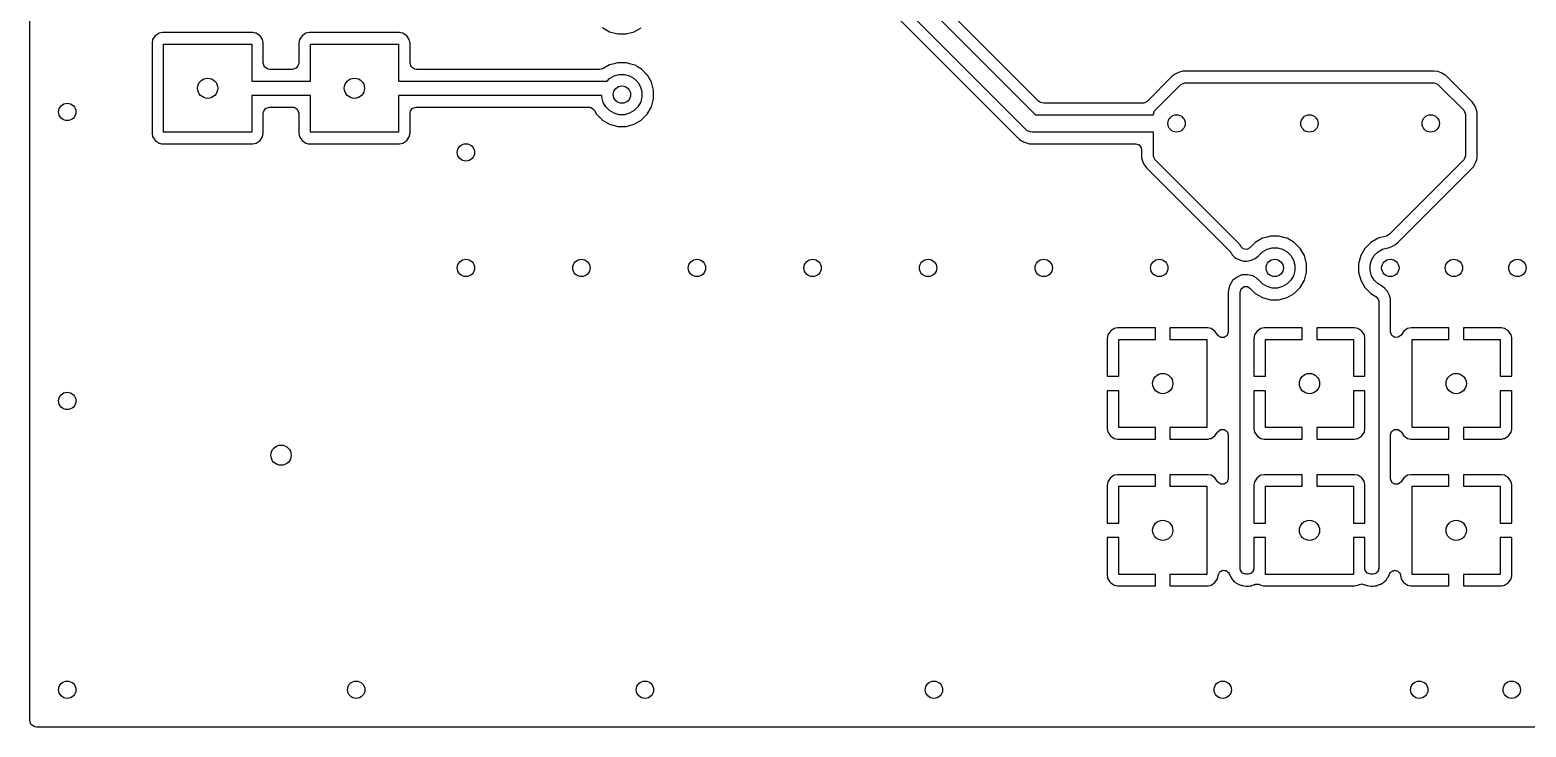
# Model space of a CAD drawing. Header units: inches. Extents: x 4.87 to 6.82, y -5.11 to -3.16.
# Drawn here: x 4.868 to 5.888, y -5.112 to -4.637 of the extents above; entities that cross this region are included whole.
import ezdxf

# ---------------------------------------------------------------- set-up
doc = ezdxf.new("R2010")
doc.units = ezdxf.units.IN
doc.header["$MEASUREMENT"] = 0
doc.layers.add('BLACK', color=250, linetype='CONTINUOUS')

msp = doc.modelspace()

# ---------------------------------------------------------------- linework, layer by layer
at = {"layer": 'BLACK', "linetype": 'CONTINUOUS'}
for p, q in [((4.8683, -4.646), (4.8683, -4.546)), ((5.5555, -4.6855), (5.413, -4.5431)), ((5.4727, -4.6139), (5.5536, -4.6949)), ((5.4575, -4.6266), (5.5427, -4.7118)), ((5.547, -4.705), (5.4643, -4.6223)), ((5.2584, -4.6355), (5.2633, -4.6383)), ((5.2633, -4.6383), (5.2633, -4.6383)), ((5.2633, -4.6383), (5.2633, -4.6383)), ((5.2633, -4.6383), (5.2688, -4.6398)), ((5.2745, -4.6398), (5.28, -4.6383)), ((5.28, -4.6383), (5.2847, -4.6356)), ((5.28, -4.6383), (5.28, -4.6383)), ((5.28, -4.6383), (5.28, -4.6383)), ((5.28, -4.6383), (5.28, -4.6383)), ((4.8683, -5.1078), (4.8683, -4.646)), ((4.9519, -4.6437), (4.9515, -4.646)), ((4.9515, -4.646), (4.9515, -4.7075)), ((4.9537, -4.6411), (4.9519, -4.6437)), ((4.9519, -4.6437), (4.9519, -4.6437)), ((4.9563, -4.6393), (4.9537, -4.6411)), ((4.9537, -4.6411), (4.9537, -4.6411)), ((4.9586, -4.6389), (4.9563, -4.6393)), ((4.9563, -4.6393), (4.9563, -4.6393)), ((5.0201, -4.6389), (4.9586, -4.6389)), ((4.9586, -4.6389), (4.9586, -4.6389)), ((4.9586, -4.6389), (4.9586, -4.6389)), ((4.9594, -4.7068), (4.9594, -4.6468)), ((4.9594, -4.6468), (5.0194, -4.6468)), ((5.0194, -4.6468), (5.0194, -4.6719)), ((5.0219, -4.6392), (5.0201, -4.6389)), ((5.0201, -4.6389), (5.0201, -4.6389)), ((5.0201, -4.6389), (5.0201, -4.6389)), ((5.0201, -4.6389), (5.0201, -4.6389)), ((5.0201, -4.6389), (5.0201, -4.6389)), ((5.0224, -4.6393), (5.0219, -4.6392)), ((5.0219, -4.6392), (5.0219, -4.6392)), ((5.0224, -4.6393), (5.0224, -4.6393)), ((5.0224, -4.6393), (5.0224, -4.6393)), ((5.0231, -4.6398), (5.0224, -4.6393)), ((5.0224, -4.6393), (5.0224, -4.6393)), ((5.0233, -4.6399), (5.0231, -4.6398)), ((5.0251, -4.6411), (5.0233, -4.6399)), ((5.0233, -4.6399), (5.0233, -4.6399)), ((5.0268, -4.6437), (5.0251, -4.6411)), ((5.0251, -4.6411), (5.0251, -4.6411)), ((5.027, -4.6444), (5.0268, -4.6437)), ((5.0272, -4.6454), (5.027, -4.6444)), ((5.0273, -4.646), (5.0272, -4.6454)), ((5.0272, -4.6454), (5.0272, -4.6454)), ((5.0273, -4.6597), (5.0273, -4.646)), ((5.0273, -4.646), (5.0273, -4.646)), ((5.0273, -4.646), (5.0273, -4.646)), ((5.0519, -4.6437), (5.0515, -4.646)), ((5.0515, -4.646), (5.0515, -4.6594)), ((5.0537, -4.6411), (5.0519, -4.6437)), ((5.0519, -4.6437), (5.0519, -4.6437)), ((5.0563, -4.6393), (5.0537, -4.6411)), ((5.0537, -4.6411), (5.0537, -4.6411)), ((5.0586, -4.6389), (5.0563, -4.6393)), ((5.0563, -4.6393), (5.0563, -4.6393)), ((5.1201, -4.6389), (5.0586, -4.6389)), ((5.0586, -4.6389), (5.0586, -4.6389)), ((5.0586, -4.6389), (5.0586, -4.6389)), ((5.0594, -4.6719), (5.0594, -4.6468)), ((5.0594, -4.6468), (5.1194, -4.6468)), ((5.1194, -4.6468), (5.1194, -4.6719)), ((5.1219, -4.6392), (5.1201, -4.6389)), ((5.1201, -4.6389), (5.1201, -4.6389)), ((5.1201, -4.6389), (5.1201, -4.6389)), ((5.1201, -4.6389), (5.1201, -4.6389)), ((5.1201, -4.6389), (5.1201, -4.6389)), ((5.1224, -4.6393), (5.1219, -4.6392)), ((5.1219, -4.6392), (5.1219, -4.6392)), ((5.1224, -4.6393), (5.1224, -4.6393)), ((5.1224, -4.6393), (5.1224, -4.6393)), ((5.1231, -4.6398), (5.1224, -4.6393)), ((5.1224, -4.6393), (5.1224, -4.6393)), ((5.1233, -4.6399), (5.1231, -4.6398)), ((5.1251, -4.6411), (5.1233, -4.6399)), ((5.1233, -4.6399), (5.1233, -4.6399)), ((5.1268, -4.6437), (5.1251, -4.6411)), ((5.1251, -4.6411), (5.1251, -4.6411)), ((5.127, -4.6444), (5.1268, -4.6437)), ((5.1272, -4.6454), (5.127, -4.6444)), ((5.1273, -4.646), (5.1272, -4.6454)), ((5.1272, -4.6454), (5.1272, -4.6454)), ((5.1273, -4.6597), (5.1273, -4.646)), ((5.1273, -4.646), (5.1273, -4.646)), ((5.1273, -4.646), (5.1273, -4.646)), ((5.2688, -4.6398), (5.2688, -4.6398)), ((5.2688, -4.6398), (5.2745, -4.6398)), ((5.2745, -4.6398), (5.2745, -4.6398)), ((5.0279, -4.6618), (5.0273, -4.6597)), ((5.028, -4.662), (5.0279, -4.6618)), ((5.0281, -4.6622), (5.028, -4.662)), ((5.029, -4.6628), (5.0281, -4.6622)), ((5.0281, -4.6622), (5.0281, -4.6622)), ((5.0301, -4.6636), (5.029, -4.6628)), ((5.0306, -4.6638), (5.0301, -4.6636)), ((5.0301, -4.6636), (5.0301, -4.6636)), ((5.0301, -4.6636), (5.0301, -4.6636)), ((5.0301, -4.6636), (5.0301, -4.6636)), ((5.0318, -4.664), (5.0306, -4.6638)), ((5.0473, -4.664), (5.0318, -4.664)), ((5.0495, -4.6632), (5.0473, -4.664)), ((5.0497, -4.6631), (5.0495, -4.6632)), ((5.0511, -4.6611), (5.0497, -4.6631)), ((5.0513, -4.6606), (5.0511, -4.6611)), ((5.0515, -4.6594), (5.0513, -4.6606)), ((5.128, -4.662), (5.1273, -4.6597)), ((5.1281, -4.6622), (5.128, -4.662)), ((5.1301, -4.6636), (5.1281, -4.6622)), ((5.1281, -4.6622), (5.1281, -4.6622)), ((5.1306, -4.6638), (5.1301, -4.6636)), ((5.1318, -4.664), (5.1306, -4.6638)), ((5.2564, -4.664), (5.1318, -4.664)), ((5.2575, -4.6638), (5.2564, -4.664)), ((5.2584, -4.6636), (5.2575, -4.6638)), ((5.2594, -4.6632), (5.2584, -4.6636)), ((5.2633, -4.6609), (5.2594, -4.6632)), ((5.2664, -4.6601), (5.2633, -4.6609)), ((5.2633, -4.6702), (5.2664, -4.6684)), ((5.2677, -4.6597), (5.2664, -4.6601)), ((5.2664, -4.6684), (5.2699, -4.6674)), ((5.2688, -4.6594), (5.2677, -4.6597)), ((5.2745, -4.6594), (5.2688, -4.6594)), ((5.2688, -4.6594), (5.2688, -4.6594)), ((5.2699, -4.6674), (5.2735, -4.6674)), ((5.2735, -4.6674), (5.2769, -4.6684)), ((5.2756, -4.6597), (5.2745, -4.6594)), ((5.2745, -4.6594), (5.2745, -4.6594)), ((5.2769, -4.6601), (5.2756, -4.6597)), ((5.2814, -4.6613), (5.2769, -4.6601)), ((5.2769, -4.6684), (5.28, -4.6702)), ((5.2823, -4.6622), (5.2814, -4.6613)), ((5.285, -4.6638), (5.2823, -4.6622)), ((5.289, -4.6678), (5.285, -4.6638)), ((5.285, -4.6638), (5.285, -4.6638)), ((5.285, -4.6638), (5.285, -4.6638)), ((5.285, -4.6638), (5.285, -4.6638)), ((5.2891, -4.6679), (5.289, -4.6678)), ((5.289, -4.6678), (5.289, -4.6678)), ((5.289, -4.6678), (5.289, -4.6678)), ((5.2918, -4.6726), (5.2891, -4.6679)), ((5.2891, -4.6679), (5.2891, -4.6679)), ((5.6467, -4.6686), (5.6295, -4.6858)), ((5.6487, -4.6672), (5.6467, -4.6686)), ((5.6467, -4.6686), (5.6467, -4.6686)), ((5.6467, -4.6686), (5.6467, -4.6686)), ((5.6509, -4.6661), (5.6487, -4.6672)), ((5.6539, -4.6652), (5.6509, -4.6661)), ((5.6509, -4.6661), (5.6509, -4.6661)), ((5.654, -4.6652), (5.6539, -4.6652)), ((5.6539, -4.6652), (5.6539, -4.6652)), ((5.6539, -4.6652), (5.6539, -4.6652)), ((5.6545, -4.6652), (5.654, -4.6652)), ((5.6547, -4.6652), (5.6545, -4.6652)), ((5.6552, -4.6651), (5.6547, -4.6652)), ((5.8252, -4.6651), (5.6552, -4.6651)), ((5.8277, -4.6655), (5.8252, -4.6651)), ((5.8252, -4.6651), (5.8252, -4.6651)), ((5.8299, -4.6663), (5.8277, -4.6655)), ((5.8277, -4.6655), (5.8277, -4.6655)), ((5.8277, -4.6655), (5.8277, -4.6655)), ((5.8327, -4.6678), (5.8299, -4.6663)), ((5.8328, -4.6679), (5.8327, -4.6678)), ((5.8332, -4.6682), (5.8328, -4.6679)), ((5.8336, -4.6686), (5.8332, -4.6682)), ((5.851, -4.6861), (5.8336, -4.6686)), ((5.8336, -4.6686), (5.8336, -4.6686)), ((5.8336, -4.6686), (5.8336, -4.6686)), ((5.0194, -4.6719), (5.0594, -4.6719)), ((5.1194, -4.6719), (5.2616, -4.6719)), ((5.2616, -4.6719), (5.2633, -4.6702)), ((5.28, -4.6702), (5.2826, -4.6727)), ((5.2826, -4.6727), (5.2844, -4.6758)), ((5.2844, -4.6758), (5.2853, -4.6793)), ((5.2853, -4.6793), (5.2853, -4.6829)), ((5.2918, -4.6727), (5.2918, -4.6726)), ((5.2933, -4.6782), (5.2918, -4.6727)), ((5.2918, -4.6727), (5.2918, -4.6727)), ((5.2918, -4.6727), (5.2918, -4.6727)), ((5.2918, -4.6727), (5.2918, -4.6727)), ((5.2918, -4.6727), (5.2918, -4.6727)), ((5.2933, -4.684), (5.2933, -4.6782)), ((5.635, -4.6918), (5.6524, -4.6744)), ((5.6524, -4.6744), (5.6545, -4.6733)), ((5.6545, -4.6733), (5.6552, -4.6732)), ((5.6552, -4.6732), (5.8252, -4.6732)), ((5.8252, -4.6732), (5.8274, -4.674)), ((5.8274, -4.674), (5.8279, -4.6744)), ((5.8279, -4.6744), (5.8453, -4.6918)), ((5.0594, -4.6817), (5.0194, -4.6817)), ((5.0194, -4.6817), (5.0194, -4.7068)), ((5.0292, -4.6903), (5.0315, -4.6896)), ((5.0315, -4.6896), (5.047, -4.6896)), ((5.047, -4.6896), (5.0482, -4.6898)), ((5.0594, -4.7068), (5.0594, -4.6817)), ((5.258, -4.6817), (5.1194, -4.6817)), ((5.1194, -4.6817), (5.1194, -4.7068)), ((5.1292, -4.6903), (5.1315, -4.6896)), ((5.1315, -4.6896), (5.2487, -4.6896)), ((5.2487, -4.6896), (5.2499, -4.6898)), ((5.258, -4.6829), (5.258, -4.6817)), ((5.2589, -4.6864), (5.258, -4.6829)), ((5.2607, -4.6895), (5.2589, -4.6864)), ((5.2633, -4.692), (5.2607, -4.6895)), ((5.2826, -4.6895), (5.28, -4.692)), ((5.2844, -4.6864), (5.2826, -4.6895)), ((5.2853, -4.6829), (5.2844, -4.6864)), ((5.289, -4.6944), (5.2918, -4.6895)), ((5.2918, -4.6895), (5.2933, -4.684)), ((5.2918, -4.6895), (5.2918, -4.6895)), ((5.2918, -4.6895), (5.2918, -4.6895)), ((5.557, -4.6865), (5.5555, -4.6855)), ((5.5579, -4.6868), (5.557, -4.6865)), ((5.5591, -4.687), (5.5579, -4.6868)), ((5.6267, -4.687), (5.5591, -4.687)), ((5.6273, -4.6869), (5.6267, -4.687)), ((5.6295, -4.6858), (5.6273, -4.6869)), ((5.8525, -4.6881), (5.851, -4.6861)), ((5.851, -4.6861), (5.851, -4.6861)), ((5.851, -4.6861), (5.851, -4.6861)), ((5.8536, -4.6902), (5.8525, -4.6881)), ((5.8525, -4.6881), (5.8525, -4.6881)), ((5.0273, -4.6941), (5.0275, -4.6929)), ((5.0273, -4.7075), (5.0273, -4.6941)), ((5.0275, -4.6929), (5.0276, -4.6924)), ((5.0276, -4.6924), (5.029, -4.6904)), ((5.029, -4.6904), (5.0291, -4.6904)), ((5.0291, -4.6904), (5.0292, -4.6903)), ((5.0482, -4.6898), (5.0487, -4.6899)), ((5.0487, -4.6899), (5.0494, -4.6904)), ((5.0494, -4.6904), (5.0503, -4.6911)), ((5.0503, -4.6911), (5.0506, -4.6914)), ((5.0506, -4.6914), (5.0507, -4.6915)), ((5.0507, -4.6915), (5.0515, -4.6938)), ((5.0515, -4.6938), (5.0515, -4.7075)), ((5.1273, -4.6941), (5.1275, -4.6929)), ((5.1273, -4.7075), (5.1273, -4.6941)), ((5.1275, -4.6929), (5.1276, -4.6924)), ((5.1276, -4.6924), (5.129, -4.6904)), ((5.129, -4.6904), (5.1291, -4.6904)), ((5.1291, -4.6904), (5.1292, -4.6903)), ((5.2499, -4.6898), (5.2506, -4.69)), ((5.2506, -4.69), (5.2523, -4.6911)), ((5.2523, -4.6911), (5.2524, -4.6912)), ((5.2524, -4.6912), (5.2529, -4.6919)), ((5.2529, -4.6919), (5.2543, -4.6944)), ((5.2543, -4.6944), (5.2583, -4.6984)), ((5.2583, -4.6984), (5.2583, -4.6984)), ((5.2583, -4.6984), (5.2583, -4.6984)), ((5.2583, -4.6984), (5.2584, -4.6985)), ((5.2584, -4.6985), (5.2584, -4.6985)), ((5.2584, -4.6985), (5.2633, -4.7013)), ((5.2664, -4.6938), (5.2633, -4.692)), ((5.2699, -4.6948), (5.2664, -4.6938)), ((5.2735, -4.6948), (5.2699, -4.6948)), ((5.2769, -4.6938), (5.2735, -4.6948)), ((5.28, -4.692), (5.2769, -4.6938)), ((5.28, -4.7013), (5.2847, -4.6986)), ((5.2847, -4.6986), (5.2848, -4.6985)), ((5.2848, -4.6985), (5.2849, -4.6985)), ((5.2849, -4.6985), (5.2851, -4.6984)), ((5.2851, -4.6984), (5.2853, -4.6981)), ((5.2851, -4.6984), (5.2851, -4.6984)), ((5.2853, -4.6981), (5.289, -4.6944)), ((5.289, -4.6944), (5.289, -4.6944)), ((5.5536, -4.6949), (5.6339, -4.6949)), ((5.6339, -4.6945), (5.6346, -4.6922)), ((5.6339, -4.6949), (5.6339, -4.6945)), ((5.6346, -4.6922), (5.635, -4.6918)), ((5.8453, -4.6918), (5.8464, -4.6939)), ((5.8464, -4.6939), (5.8465, -4.6945)), ((5.8465, -4.6945), (5.8465, -4.7228)), ((5.8545, -4.6933), (5.8536, -4.6902)), ((5.8545, -4.6939), (5.8545, -4.6933)), ((5.8545, -4.6945), (5.8545, -4.6939)), ((5.8545, -4.7228), (5.8545, -4.6945)), ((5.8545, -4.6945), (5.8545, -4.6945)), ((4.9515, -4.7075), (4.9519, -4.7099)), ((4.9519, -4.7099), (4.9519, -4.7099)), ((4.9519, -4.7099), (4.9519, -4.7099)), ((4.9519, -4.7099), (4.9519, -4.7099)), ((4.9519, -4.7099), (4.9533, -4.7118)), ((5.0194, -4.7068), (4.9594, -4.7068)), ((5.0251, -4.7125), (5.0268, -4.7099)), ((5.0268, -4.7099), (5.0273, -4.7075)), ((5.0515, -4.7075), (5.0519, -4.7099)), ((5.0519, -4.7099), (5.0519, -4.7099)), ((5.0519, -4.7099), (5.0519, -4.7099)), ((5.0519, -4.7099), (5.0519, -4.7099)), ((5.0519, -4.7099), (5.0533, -4.7118)), ((5.1194, -4.7068), (5.0594, -4.7068)), ((5.1251, -4.7125), (5.1268, -4.7099)), ((5.1268, -4.7099), (5.1273, -4.7075)), ((5.2633, -4.7013), (5.2633, -4.7013)), ((5.2633, -4.7013), (5.2633, -4.7013)), ((5.2633, -4.7013), (5.2688, -4.7028)), ((5.2688, -4.7028), (5.2688, -4.7028)), ((5.2688, -4.7028), (5.2745, -4.7028)), ((5.2745, -4.7028), (5.28, -4.7013)), ((5.2745, -4.7028), (5.2745, -4.7028)), ((5.28, -4.7013), (5.28, -4.7013)), ((5.28, -4.7013), (5.28, -4.7013)), ((5.28, -4.7013), (5.28, -4.7013)), ((5.5479, -4.7057), (5.547, -4.705)), ((5.5488, -4.7061), (5.5479, -4.7057)), ((5.55, -4.7066), (5.5488, -4.7061)), ((5.5512, -4.7067), (5.55, -4.7066)), ((5.6339, -4.7067), (5.5512, -4.7067)), ((5.6339, -4.7228), (5.6339, -4.7067)), ((4.9533, -4.7118), (4.9537, -4.7125)), ((4.9537, -4.7125), (4.9563, -4.7142)), ((4.9563, -4.7142), (4.9572, -4.7144)), ((4.9572, -4.7144), (4.958, -4.7146)), ((4.958, -4.7146), (4.958, -4.7146)), ((4.958, -4.7146), (4.9584, -4.7146)), ((4.9584, -4.7146), (4.9584, -4.7146)), ((4.9584, -4.7146), (4.9585, -4.7147)), ((4.9585, -4.7147), (4.9586, -4.7147)), ((4.9586, -4.7147), (4.9586, -4.7147)), ((4.9586, -4.7147), (4.9586, -4.7147)), ((4.9586, -4.7147), (5.0201, -4.7147)), ((5.0201, -4.7147), (5.0224, -4.7142)), ((5.0201, -4.7147), (5.0201, -4.7147)), ((5.0224, -4.7142), (5.0251, -4.7125)), ((5.0533, -4.7118), (5.0537, -4.7125)), ((5.0537, -4.7125), (5.0563, -4.7142)), ((5.0563, -4.7142), (5.0572, -4.7144)), ((5.0572, -4.7144), (5.058, -4.7146)), ((5.058, -4.7146), (5.058, -4.7146)), ((5.058, -4.7146), (5.0584, -4.7146)), ((5.0584, -4.7146), (5.0584, -4.7146)), ((5.0584, -4.7146), (5.0585, -4.7147)), ((5.0585, -4.7147), (5.0586, -4.7147)), ((5.0586, -4.7147), (5.0586, -4.7147)), ((5.0586, -4.7147), (5.0586, -4.7147)), ((5.0586, -4.7147), (5.1201, -4.7147)), ((5.1201, -4.7147), (5.1224, -4.7142)), ((5.1201, -4.7147), (5.1201, -4.7147)), ((5.1224, -4.7142), (5.1251, -4.7125)), ((5.5427, -4.7118), (5.5454, -4.7134)), ((5.5454, -4.7134), (5.5459, -4.7136)), ((5.5459, -4.7136), (5.5494, -4.7146)), ((5.5494, -4.7146), (5.6219, -4.7146)), ((5.6219, -4.7146), (5.6242, -4.7153)), ((5.6242, -4.7153), (5.6256, -4.7173)), ((5.6256, -4.7173), (5.6258, -4.7185)), ((5.6258, -4.7185), (5.6258, -4.7228)), ((5.6258, -4.7228), (5.6258, -4.7232)), ((5.6258, -4.7232), (5.6258, -4.7234)), ((5.6258, -4.7234), (5.6258, -4.724)), ((5.6258, -4.724), (5.6258, -4.724)), ((5.6258, -4.724), (5.6267, -4.7271)), ((5.6267, -4.7271), (5.6267, -4.7271)), ((5.6267, -4.7271), (5.6278, -4.7292)), ((5.6278, -4.7292), (5.6293, -4.7313)), ((5.6339, -4.7234), (5.6339, -4.7228)), ((5.635, -4.7256), (5.6339, -4.7234)), ((5.6929, -4.7835), (5.635, -4.7256)), ((5.8453, -4.7256), (5.7944, -4.7765)), ((5.8457, -4.7251), (5.8453, -4.7256)), ((5.8465, -4.7228), (5.8457, -4.7251)), ((5.8515, -4.7308), (5.8519, -4.7303)), ((5.8519, -4.7303), (5.8534, -4.7276)), ((5.8534, -4.7276), (5.8542, -4.7253)), ((5.8542, -4.7253), (5.8544, -4.724)), ((5.8544, -4.724), (5.8545, -4.7228)), ((5.6293, -4.7313), (5.6293, -4.7313)), ((5.6293, -4.7313), (5.6293, -4.7313)), ((5.6293, -4.7313), (5.6802, -4.7822)), ((5.8001, -4.7822), (5.851, -4.7313)), ((5.851, -4.7313), (5.8515, -4.7308)), ((5.7082, -4.779), (5.7032, -4.7819)), ((5.7113, -4.7782), (5.7082, -4.779)), ((5.7137, -4.7775), (5.7113, -4.7782)), ((5.7194, -4.7775), (5.7137, -4.7775)), ((5.7237, -4.7787), (5.7194, -4.7775)), ((5.7249, -4.779), (5.7237, -4.7787)), ((5.7298, -4.7819), (5.7249, -4.779)), ((5.7249, -4.779), (5.7249, -4.779)), ((5.7869, -4.779), (5.782, -4.7819)), ((5.7926, -4.7775), (5.7869, -4.779)), ((5.7869, -4.779), (5.7869, -4.779)), ((5.7944, -4.7765), (5.7926, -4.7775)), ((5.6802, -4.7822), (5.6859, -4.7879)), ((5.6859, -4.7879), (5.6863, -4.7883)), ((5.6863, -4.7883), (5.6864, -4.7885)), ((5.6864, -4.7885), (5.6866, -4.7889)), ((5.6866, -4.7889), (5.6868, -4.789)), ((5.6868, -4.789), (5.687, -4.7894)), ((5.687, -4.7894), (5.6871, -4.7894)), ((5.6871, -4.7894), (5.6872, -4.7896)), ((5.6872, -4.7896), (5.6876, -4.7903)), ((5.6876, -4.7903), (5.6893, -4.792)), ((5.6932, -4.7842), (5.6929, -4.7835)), ((5.6929, -4.7835), (5.6929, -4.7835)), ((5.6933, -4.7845), (5.6932, -4.7842)), ((5.6932, -4.7842), (5.6932, -4.7842)), ((5.695, -4.7862), (5.6933, -4.7845)), ((5.6974, -4.7866), (5.695, -4.7862)), ((5.6996, -4.7855), (5.6974, -4.7866)), ((5.7032, -4.7819), (5.6996, -4.7855)), ((5.7032, -4.7819), (5.7032, -4.7819)), ((5.7032, -4.7819), (5.7032, -4.7819)), ((5.7032, -4.7819), (5.7032, -4.7819)), ((5.7032, -4.7927), (5.7053, -4.7913)), ((5.7053, -4.7913), (5.7055, -4.7911)), ((5.7055, -4.7911), (5.7056, -4.7908)), ((5.7056, -4.7908), (5.7081, -4.7883)), ((5.7081, -4.7883), (5.7113, -4.7865)), ((5.7113, -4.7865), (5.7147, -4.7856)), ((5.7147, -4.7856), (5.7183, -4.7856)), ((5.7183, -4.7856), (5.7218, -4.7865)), ((5.7218, -4.7865), (5.7249, -4.7883)), ((5.7249, -4.7883), (5.7275, -4.7908)), ((5.7275, -4.7908), (5.7293, -4.7939)), ((5.7339, -4.7859), (5.7298, -4.7819)), ((5.7298, -4.7819), (5.7298, -4.7819)), ((5.7298, -4.7819), (5.7298, -4.7819)), ((5.7367, -4.7908), (5.7339, -4.7859)), ((5.7339, -4.7859), (5.7339, -4.7859)), ((5.7339, -4.7859), (5.7339, -4.7859)), ((5.7382, -4.7964), (5.7367, -4.7908)), ((5.7367, -4.7908), (5.7367, -4.7908)), ((5.7367, -4.7908), (5.7367, -4.7908)), ((5.7751, -4.7908), (5.7736, -4.7964)), ((5.7779, -4.7859), (5.7751, -4.7908)), ((5.782, -4.7819), (5.7779, -4.7859)), ((5.7825, -4.7939), (5.7843, -4.7908)), ((5.7843, -4.7908), (5.7869, -4.7883)), ((5.7869, -4.7883), (5.79, -4.7865)), ((5.79, -4.7865), (5.7935, -4.7856)), ((5.7935, -4.7856), (5.7938, -4.7856)), ((5.7938, -4.7856), (5.7947, -4.7853)), ((5.7947, -4.7853), (5.7967, -4.7845)), ((5.7967, -4.7845), (5.7984, -4.7835)), ((5.7984, -4.7835), (5.8001, -4.7822)), ((5.6893, -4.792), (5.6904, -4.7929)), ((5.6904, -4.7929), (5.6938, -4.7942)), ((5.6938, -4.7942), (5.6938, -4.7942)), ((5.6938, -4.7942), (5.6938, -4.7942)), ((5.6938, -4.7942), (5.6952, -4.7945)), ((5.6952, -4.7945), (5.6962, -4.7946)), ((5.6962, -4.7946), (5.6976, -4.7947)), ((5.6976, -4.7947), (5.7006, -4.794)), ((5.7006, -4.794), (5.7011, -4.7938)), ((5.7011, -4.7938), (5.7032, -4.7927)), ((5.7011, -4.7938), (5.7011, -4.7938)), ((5.7011, -4.7938), (5.7011, -4.7938)), ((5.7293, -4.7939), (5.7302, -4.7974)), ((5.7302, -4.801), (5.7293, -4.8045)), ((5.7302, -4.7974), (5.7302, -4.801)), ((5.7382, -4.8021), (5.7382, -4.7964)), ((5.7736, -4.7964), (5.7736, -4.8021)), ((5.7816, -4.7974), (5.7825, -4.7939)), ((5.7816, -4.801), (5.7816, -4.7974)), ((5.7825, -4.8045), (5.7816, -4.801)), ((5.686, -4.8109), (5.6852, -4.8132)), ((5.6878, -4.8078), (5.686, -4.8109)), ((5.686, -4.8109), (5.686, -4.8109)), ((5.6889, -4.8068), (5.6878, -4.8078)), ((5.6909, -4.8054), (5.6889, -4.8068)), ((5.6926, -4.8047), (5.6909, -4.8054)), ((5.6942, -4.804), (5.6926, -4.8047)), ((5.6937, -4.8134), (5.6956, -4.8119)), ((5.6956, -4.8039), (5.6942, -4.804)), ((5.6942, -4.804), (5.6942, -4.804)), ((5.6942, -4.804), (5.6942, -4.804)), ((5.698, -4.8039), (5.6956, -4.8039)), ((5.6956, -4.8039), (5.6956, -4.8039)), ((5.6956, -4.8119), (5.698, -4.8119)), ((5.7015, -4.8047), (5.698, -4.8039)), ((5.698, -4.8119), (5.6996, -4.8129)), ((5.7022, -4.805), (5.7015, -4.8047)), ((5.7038, -4.806), (5.7022, -4.805)), ((5.7022, -4.805), (5.7022, -4.805)), ((5.7048, -4.8068), (5.7038, -4.806)), ((5.7053, -4.8072), (5.7048, -4.8068)), ((5.7055, -4.8073), (5.7053, -4.8072)), ((5.7056, -4.8076), (5.7055, -4.8073)), ((5.7081, -4.8101), (5.7056, -4.8076)), ((5.7113, -4.8119), (5.7081, -4.8101)), ((5.7147, -4.8129), (5.7113, -4.8119)), ((5.7218, -4.8119), (5.7183, -4.8129)), ((5.7249, -4.8101), (5.7218, -4.8119)), ((5.7275, -4.8076), (5.7249, -4.8101)), ((5.7293, -4.8045), (5.7275, -4.8076)), ((5.7339, -4.8125), (5.7367, -4.8076)), ((5.7367, -4.8076), (5.7382, -4.8021)), ((5.7736, -4.8021), (5.7751, -4.8076)), ((5.7751, -4.8076), (5.7779, -4.8125)), ((5.7843, -4.8076), (5.7825, -4.8045)), ((5.7869, -4.8101), (5.7843, -4.8076)), ((5.7899, -4.8119), (5.7869, -4.8101)), ((5.7915, -4.8132), (5.7899, -4.8119)), ((5.6852, -4.8132), (5.6848, -4.8157)), ((5.6848, -4.8157), (5.6848, -4.8429)), ((5.6929, -4.8157), (5.6937, -4.8134)), ((5.6929, -4.8472), (5.6929, -4.8157)), ((5.6996, -4.8129), (5.7032, -4.8166)), ((5.7032, -4.8166), (5.7032, -4.8166)), ((5.7032, -4.8166), (5.7032, -4.8166)), ((5.7032, -4.8166), (5.7082, -4.8194)), ((5.7082, -4.8194), (5.7082, -4.8194)), ((5.7082, -4.8194), (5.7082, -4.8194)), ((5.7082, -4.8194), (5.7137, -4.8209)), ((5.7137, -4.8209), (5.7137, -4.8209)), ((5.7137, -4.8209), (5.7194, -4.8209)), ((5.7183, -4.8129), (5.7147, -4.8129)), ((5.7194, -4.8209), (5.7249, -4.8194)), ((5.7194, -4.8209), (5.7194, -4.8209)), ((5.7249, -4.8194), (5.7298, -4.8166)), ((5.7249, -4.8194), (5.7249, -4.8194)), ((5.7249, -4.8194), (5.7249, -4.8194)), ((5.7298, -4.8166), (5.7339, -4.8125)), ((5.7298, -4.8166), (5.7298, -4.8166)), ((5.7298, -4.8166), (5.7298, -4.8166)), ((5.7779, -4.8125), (5.7779, -4.8125)), ((5.7779, -4.8125), (5.7779, -4.8125)), ((5.7779, -4.8125), (5.782, -4.8166)), ((5.782, -4.8166), (5.7855, -4.8186)), ((5.7855, -4.8186), (5.7871, -4.8204)), ((5.7871, -4.8204), (5.7874, -4.8219)), ((5.7874, -4.8219), (5.7874, -5.004)), ((5.7931, -4.8149), (5.7915, -4.8132)), ((5.7948, -4.8181), (5.7931, -4.8149)), ((5.7931, -4.8149), (5.7931, -4.8149)), ((5.7931, -4.8149), (5.7931, -4.8149)), ((5.795, -4.8187), (5.7948, -4.8181)), ((5.7953, -4.8203), (5.795, -4.8187)), ((5.7955, -4.8219), (5.7953, -4.8203)), ((5.7953, -4.8203), (5.7953, -4.8203)), ((5.7955, -4.8429), (5.7955, -4.8219)), ((5.7955, -4.8219), (5.7955, -4.8219)), ((5.6045, -4.8423), (5.6027, -4.8449)), ((5.6071, -4.8405), (5.6045, -4.8423)), ((5.6045, -4.8423), (5.6045, -4.8423)), ((5.6094, -4.8401), (5.6071, -4.8405)), ((5.6071, -4.8405), (5.6071, -4.8405)), ((5.6352, -4.8401), (5.6094, -4.8401)), ((5.6352, -4.848), (5.6352, -4.8401)), ((5.6352, -4.8401), (5.6352, -4.8401)), ((5.6352, -4.8401), (5.6352, -4.8401)), ((5.6352, -4.8401), (5.6352, -4.8401)), ((5.6709, -4.8401), (5.6451, -4.8401)), ((5.6451, -4.8401), (5.6451, -4.8401)), ((5.6451, -4.8401), (5.6451, -4.8401)), ((5.6451, -4.8401), (5.6451, -4.848)), ((5.6732, -4.8405), (5.6709, -4.8401)), ((5.6709, -4.8401), (5.6709, -4.8401)), ((5.6758, -4.8423), (5.6732, -4.8405)), ((5.6732, -4.8405), (5.6732, -4.8405)), ((5.6762, -4.8429), (5.6758, -4.8423)), ((5.6758, -4.8423), (5.6758, -4.8423)), ((5.7045, -4.8423), (5.7027, -4.8449)), ((5.7071, -4.8405), (5.7045, -4.8423)), ((5.7045, -4.8423), (5.7045, -4.8423)), ((5.7094, -4.8401), (5.7071, -4.8405)), ((5.7352, -4.8401), (5.7094, -4.8401)), ((5.7352, -4.848), (5.7352, -4.8401)), ((5.7352, -4.8401), (5.7352, -4.8401)), ((5.7451, -4.8401), (5.7451, -4.848)), ((5.7709, -4.8401), (5.7451, -4.8401)), ((5.7451, -4.8401), (5.7451, -4.8401)), ((5.7732, -4.8405), (5.7709, -4.8401)), ((5.7758, -4.8423), (5.7732, -4.8405)), ((5.7776, -4.8449), (5.7758, -4.8423)), ((5.7758, -4.8423), (5.7758, -4.8423)), ((5.8045, -4.8423), (5.8026, -4.845)), ((5.8071, -4.8405), (5.8045, -4.8423)), ((5.8045, -4.8423), (5.8045, -4.8423)), ((5.8094, -4.8401), (5.8071, -4.8405)), ((5.8071, -4.8405), (5.8071, -4.8405)), ((5.8352, -4.8401), (5.8094, -4.8401)), ((5.8352, -4.848), (5.8352, -4.8401)), ((5.8352, -4.8401), (5.8352, -4.8401)), ((5.8352, -4.8401), (5.8352, -4.8401)), ((5.8352, -4.8401), (5.8352, -4.8401)), ((5.8451, -4.8401), (5.8451, -4.8401)), ((5.8451, -4.8401), (5.8451, -4.848)), ((5.8709, -4.8401), (5.8451, -4.8401)), ((5.8451, -4.8401), (5.8451, -4.8401)), ((5.8732, -4.8405), (5.8709, -4.8401)), ((5.8709, -4.8401), (5.8709, -4.8401)), ((5.8758, -4.8423), (5.8732, -4.8405)), ((5.8732, -4.8405), (5.8732, -4.8405)), ((5.8776, -4.8449), (5.8758, -4.8423)), ((5.8758, -4.8423), (5.8758, -4.8423)), ((5.6027, -4.8449), (5.6023, -4.8472)), ((5.6023, -4.8472), (5.6023, -4.8472)), ((5.6023, -4.8472), (5.6023, -4.873)), ((5.6027, -4.8449), (5.6027, -4.8449)), ((5.6102, -4.873), (5.6102, -4.848)), ((5.6102, -4.848), (5.6352, -4.848)), ((5.6451, -4.848), (5.6702, -4.848)), ((5.6702, -4.848), (5.6702, -4.908)), ((5.6777, -4.845), (5.6762, -4.8429)), ((5.6778, -4.8452), (5.6777, -4.845)), ((5.6797, -4.8466), (5.6778, -4.8452)), ((5.6821, -4.8466), (5.6797, -4.8466)), ((5.6841, -4.8452), (5.6821, -4.8466)), ((5.6848, -4.8429), (5.6841, -4.8452)), ((5.6929, -5.004), (5.6929, -4.8472)), ((5.7027, -4.8449), (5.7023, -4.8472)), ((5.7023, -4.8472), (5.7023, -4.873)), ((5.7102, -4.873), (5.7102, -4.848)), ((5.7102, -4.848), (5.7352, -4.848)), ((5.7451, -4.848), (5.7702, -4.848)), ((5.7702, -4.848), (5.7702, -4.873)), ((5.778, -4.8472), (5.7776, -4.8449)), ((5.778, -4.873), (5.778, -4.8472)), ((5.778, -4.8472), (5.778, -4.8472)), ((5.7955, -4.843), (5.7955, -4.8429)), ((5.7963, -4.8453), (5.7955, -4.843)), ((5.7983, -4.8466), (5.7963, -4.8453)), ((5.8007, -4.8465), (5.7983, -4.8466)), ((5.8026, -4.845), (5.8007, -4.8465)), ((5.8102, -4.908), (5.8102, -4.848)), ((5.8102, -4.848), (5.8352, -4.848)), ((5.8451, -4.848), (5.8702, -4.848)), ((5.8702, -4.848), (5.8702, -4.873)), ((5.878, -4.8469), (5.8776, -4.8449)), ((5.878, -4.847), (5.878, -4.8469)), ((5.878, -4.8472), (5.878, -4.847)), ((5.878, -4.873), (5.878, -4.8472)), ((5.878, -4.8472), (5.878, -4.8472)), ((5.6023, -4.873), (5.6023, -4.873)), ((5.6023, -4.873), (5.6102, -4.873)), ((5.7023, -4.873), (5.7023, -4.873)), ((5.7023, -4.873), (5.7102, -4.873)), ((5.7702, -4.873), (5.778, -4.873)), ((5.778, -4.873), (5.778, -4.873)), ((5.8702, -4.873), (5.878, -4.873)), ((5.878, -4.873), (5.878, -4.873)), ((5.878, -4.873), (5.878, -4.873)), ((5.6023, -4.8829), (5.6023, -4.8829)), ((5.6023, -4.8829), (5.6023, -4.8829)), ((5.6023, -4.8829), (5.6023, -4.9087)), ((5.6102, -4.8829), (5.6023, -4.8829)), ((5.6102, -4.908), (5.6102, -4.8829)), ((5.7023, -4.8829), (5.7023, -4.8829)), ((5.7023, -4.8829), (5.7023, -4.9087)), ((5.7102, -4.8829), (5.7023, -4.8829)), ((5.7102, -4.908), (5.7102, -4.8829)), ((5.778, -4.8829), (5.7702, -4.8829)), ((5.7702, -4.8829), (5.7702, -4.908)), ((5.778, -4.9087), (5.778, -4.8829)), ((5.778, -4.8829), (5.778, -4.8829)), ((5.878, -4.8829), (5.8702, -4.8829)), ((5.8702, -4.8829), (5.8702, -4.908)), ((5.878, -4.9087), (5.878, -4.8829)), ((5.878, -4.8829), (5.878, -4.8829)), ((5.878, -4.8829), (5.878, -4.8829)), ((5.878, -4.8829), (5.878, -4.8829)), ((5.6023, -4.9087), (5.6027, -4.911)), ((5.6027, -4.911), (5.6027, -4.911)), ((5.6027, -4.911), (5.6041, -4.913)), ((5.6041, -4.913), (5.6045, -4.9136)), ((5.6045, -4.9136), (5.6045, -4.9136)), ((5.6045, -4.9136), (5.6071, -4.9154)), ((5.6352, -4.908), (5.6102, -4.908)), ((5.6352, -4.9158), (5.6352, -4.908)), ((5.6702, -4.908), (5.6451, -4.908)), ((5.6451, -4.908), (5.6451, -4.9158)), ((5.6732, -4.9154), (5.6758, -4.9136)), ((5.6758, -4.9136), (5.6776, -4.911)), ((5.6758, -4.9136), (5.6758, -4.9136)), ((5.6776, -4.911), (5.6777, -4.9109)), ((5.6776, -4.911), (5.6776, -4.911)), ((5.6777, -4.9109), (5.6796, -4.9094)), ((5.6796, -4.9094), (5.682, -4.9093)), ((5.682, -4.9093), (5.684, -4.9106)), ((5.684, -4.9106), (5.6848, -4.9129)), ((5.6848, -4.9129), (5.6848, -4.913)), ((5.6848, -4.913), (5.6848, -4.9429)), ((5.7023, -4.9087), (5.7027, -4.911)), ((5.7027, -4.911), (5.7045, -4.9136)), ((5.7045, -4.9136), (5.7045, -4.9136)), ((5.7045, -4.9136), (5.7071, -4.9154)), ((5.7352, -4.908), (5.7102, -4.908)), ((5.7352, -4.9158), (5.7352, -4.908)), ((5.7702, -4.908), (5.7451, -4.908)), ((5.7451, -4.908), (5.7451, -4.9158)), ((5.7732, -4.9154), (5.7758, -4.9136)), ((5.7758, -4.9136), (5.7776, -4.911)), ((5.7758, -4.9136), (5.7758, -4.9136)), ((5.7776, -4.911), (5.778, -4.9087)), ((5.778, -4.9087), (5.778, -4.9087)), ((5.7955, -4.913), (5.7962, -4.9107)), ((5.7955, -4.9429), (5.7955, -4.913)), ((5.7962, -4.9107), (5.7982, -4.9093)), ((5.7982, -4.9093), (5.8006, -4.9093)), ((5.8006, -4.9093), (5.8025, -4.9107)), ((5.8025, -4.9107), (5.8026, -4.9109)), ((5.8026, -4.9109), (5.8041, -4.913)), ((5.8041, -4.913), (5.8045, -4.9136)), ((5.8045, -4.9136), (5.8045, -4.9136)), ((5.8045, -4.9136), (5.8071, -4.9154)), ((5.8352, -4.908), (5.8102, -4.908)), ((5.8352, -4.9158), (5.8352, -4.908)), ((5.8702, -4.908), (5.8451, -4.908)), ((5.8451, -4.908), (5.8451, -4.9158)), ((5.8732, -4.9154), (5.8758, -4.9136)), ((5.8758, -4.9136), (5.8776, -4.911)), ((5.8758, -4.9136), (5.8758, -4.9136)), ((5.8776, -4.911), (5.878, -4.909)), ((5.878, -4.9089), (5.878, -4.9087)), ((5.878, -4.909), (5.878, -4.9089)), ((5.6071, -4.9154), (5.6093, -4.9158)), ((5.6093, -4.9158), (5.6094, -4.9158)), ((5.6094, -4.9158), (5.6094, -4.9158)), ((5.6094, -4.9158), (5.6094, -4.9158)), ((5.6094, -4.9158), (5.6094, -4.9158)), ((5.6094, -4.9158), (5.6352, -4.9158)), ((5.6352, -4.9158), (5.6352, -4.9158)), ((5.6352, -4.9158), (5.6352, -4.9158)), ((5.6451, -4.9158), (5.6451, -4.9158)), ((5.6451, -4.9158), (5.6451, -4.9158)), ((5.6451, -4.9158), (5.6709, -4.9158)), ((5.6709, -4.9158), (5.6709, -4.9158)), ((5.6709, -4.9158), (5.6711, -4.9158)), ((5.6711, -4.9158), (5.6712, -4.9158)), ((5.6712, -4.9158), (5.6724, -4.9155)), ((5.6724, -4.9155), (5.6732, -4.9154)), ((5.6732, -4.9154), (5.6732, -4.9154)), ((5.6732, -4.9154), (5.6732, -4.9154)), ((5.7071, -4.9154), (5.7094, -4.9158)), ((5.7094, -4.9158), (5.7094, -4.9158)), ((5.7094, -4.9158), (5.7352, -4.9158)), ((5.7352, -4.9158), (5.7352, -4.9158)), ((5.7451, -4.9158), (5.7451, -4.9158)), ((5.7451, -4.9158), (5.7709, -4.9158)), ((5.7709, -4.9158), (5.7732, -4.9154)), ((5.7709, -4.9158), (5.7709, -4.9158)), ((5.8071, -4.9154), (5.8093, -4.9158)), ((5.8093, -4.9158), (5.8094, -4.9158)), ((5.8094, -4.9158), (5.8094, -4.9158)), ((5.8094, -4.9158), (5.8094, -4.9158)), ((5.8094, -4.9158), (5.8094, -4.9158)), ((5.8094, -4.9158), (5.8352, -4.9158)), ((5.8352, -4.9158), (5.8352, -4.9158)), ((5.8352, -4.9158), (5.8352, -4.9158)), ((5.8451, -4.9158), (5.8451, -4.9158)), ((5.8451, -4.9158), (5.8451, -4.9158)), ((5.8451, -4.9158), (5.8709, -4.9158)), ((5.8709, -4.9158), (5.8709, -4.9158)), ((5.8709, -4.9158), (5.8711, -4.9158)), ((5.8711, -4.9158), (5.8712, -4.9158)), ((5.8712, -4.9158), (5.8724, -4.9155)), ((5.8724, -4.9155), (5.8732, -4.9154)), ((5.8732, -4.9154), (5.8732, -4.9154)), ((5.8732, -4.9154), (5.8732, -4.9154)), ((5.6045, -4.9423), (5.6027, -4.9449)), ((5.6071, -4.9405), (5.6045, -4.9423)), ((5.6045, -4.9423), (5.6045, -4.9423)), ((5.6094, -4.9401), (5.6071, -4.9405)), ((5.6071, -4.9405), (5.6071, -4.9405)), ((5.6352, -4.9401), (5.6094, -4.9401)), ((5.6352, -4.948), (5.6352, -4.9401)), ((5.6352, -4.9401), (5.6352, -4.9401)), ((5.6352, -4.9401), (5.6352, -4.9401)), ((5.6352, -4.9401), (5.6352, -4.9401)), ((5.6709, -4.9401), (5.6451, -4.9401)), ((5.6451, -4.9401), (5.6451, -4.9401)), ((5.6451, -4.9401), (5.6451, -4.9401)), ((5.6451, -4.9401), (5.6451, -4.948)), ((5.6732, -4.9405), (5.6709, -4.9401)), ((5.6709, -4.9401), (5.6709, -4.9401)), ((5.6758, -4.9423), (5.6732, -4.9405)), ((5.6732, -4.9405), (5.6732, -4.9405)), ((5.6762, -4.9429), (5.6758, -4.9423)), ((5.6758, -4.9423), (5.6758, -4.9423)), ((5.6777, -4.945), (5.6762, -4.9429)), ((5.6848, -4.9429), (5.6841, -4.9452)), ((5.7045, -4.9423), (5.7027, -4.9449)), ((5.7071, -4.9405), (5.7045, -4.9423)), ((5.7045, -4.9423), (5.7045, -4.9423)), ((5.7094, -4.9401), (5.7071, -4.9405)), ((5.7352, -4.9401), (5.7094, -4.9401)), ((5.7352, -4.948), (5.7352, -4.9401)), ((5.7352, -4.9401), (5.7352, -4.9401)), ((5.7451, -4.9401), (5.7451, -4.948)), ((5.7709, -4.9401), (5.7451, -4.9401)), ((5.7451, -4.9401), (5.7451, -4.9401)), ((5.7732, -4.9405), (5.7709, -4.9401)), ((5.7758, -4.9423), (5.7732, -4.9405)), ((5.7776, -4.9449), (5.7758, -4.9423)), ((5.7758, -4.9423), (5.7758, -4.9423)), ((5.7955, -4.943), (5.7955, -4.9429)), ((5.7963, -4.9453), (5.7955, -4.943)), ((5.8045, -4.9423), (5.8026, -4.945)), ((5.8071, -4.9405), (5.8045, -4.9423)), ((5.8045, -4.9423), (5.8045, -4.9423)), ((5.8094, -4.9401), (5.8071, -4.9405)), ((5.8071, -4.9405), (5.8071, -4.9405)), ((5.8352, -4.9401), (5.8094, -4.9401)), ((5.8352, -4.948), (5.8352, -4.9401)), ((5.8352, -4.9401), (5.8352, -4.9401)), ((5.8352, -4.9401), (5.8352, -4.9401)), ((5.8352, -4.9401), (5.8352, -4.9401)), ((5.8451, -4.9401), (5.8451, -4.9401)), ((5.8451, -4.9401), (5.8451, -4.948)), ((5.8709, -4.9401), (5.8451, -4.9401)), ((5.8451, -4.9401), (5.8451, -4.9401)), ((5.8732, -4.9405), (5.8709, -4.9401)), ((5.8709, -4.9401), (5.8709, -4.9401)), ((5.8758, -4.9423), (5.8732, -4.9405)), ((5.8732, -4.9405), (5.8732, -4.9405)), ((5.8776, -4.9449), (5.8758, -4.9423)), ((5.8758, -4.9423), (5.8758, -4.9423)), ((5.6027, -4.9449), (5.6023, -4.9472)), ((5.6023, -4.9472), (5.6023, -4.9472)), ((5.6023, -4.9472), (5.6023, -4.973)), ((5.6027, -4.9449), (5.6027, -4.9449)), ((5.6102, -4.973), (5.6102, -4.948)), ((5.6102, -4.948), (5.6352, -4.948)), ((5.6451, -4.948), (5.6702, -4.948)), ((5.6702, -4.948), (5.6702, -5.008)), ((5.6778, -4.9452), (5.6777, -4.945)), ((5.6797, -4.9466), (5.6778, -4.9452)), ((5.6821, -4.9466), (5.6797, -4.9466)), ((5.6841, -4.9452), (5.6821, -4.9466)), ((5.7027, -4.9449), (5.7023, -4.9472)), ((5.7023, -4.9472), (5.7023, -4.973)), ((5.7102, -4.973), (5.7102, -4.948)), ((5.7102, -4.948), (5.7352, -4.948)), ((5.7451, -4.948), (5.7702, -4.948)), ((5.7702, -4.948), (5.7702, -4.973)), ((5.778, -4.9472), (5.7776, -4.9449)), ((5.778, -4.973), (5.778, -4.9472)), ((5.778, -4.9472), (5.778, -4.9472)), ((5.7983, -4.9466), (5.7963, -4.9453)), ((5.8007, -4.9465), (5.7983, -4.9466)), ((5.8026, -4.945), (5.8007, -4.9465)), ((5.8102, -5.008), (5.8102, -4.948)), ((5.8102, -4.948), (5.8352, -4.948)), ((5.8451, -4.948), (5.8702, -4.948)), ((5.8702, -4.948), (5.8702, -4.973)), ((5.878, -4.9469), (5.8776, -4.9449)), ((5.878, -4.947), (5.878, -4.9469)), ((5.878, -4.9472), (5.878, -4.947)), ((5.878, -4.973), (5.878, -4.9472)), ((5.878, -4.9472), (5.878, -4.9472)), ((5.6023, -4.973), (5.6023, -4.973)), ((5.6023, -4.973), (5.6102, -4.973)), ((5.7023, -4.973), (5.7023, -4.973)), ((5.7023, -4.973), (5.7102, -4.973)), ((5.7702, -4.973), (5.778, -4.973)), ((5.778, -4.973), (5.778, -4.973)), ((5.8702, -4.973), (5.878, -4.973)), ((5.878, -4.973), (5.878, -4.973)), ((5.878, -4.973), (5.878, -4.973)), ((5.6023, -4.9829), (5.6023, -4.9829)), ((5.6023, -4.9829), (5.6023, -4.9829)), ((5.6023, -4.9829), (5.6023, -5.0087)), ((5.6102, -4.9829), (5.6023, -4.9829)), ((5.6102, -5.008), (5.6102, -4.9829)), ((5.7102, -4.9829), (5.7023, -4.9829)), ((5.7023, -4.9829), (5.7023, -4.9829)), ((5.7023, -4.9829), (5.7023, -5.004)), ((5.7102, -5.008), (5.7102, -4.9829)), ((5.778, -4.9829), (5.7702, -4.9829)), ((5.7702, -4.9829), (5.7702, -5.008)), ((5.778, -5.004), (5.778, -4.9829)), ((5.778, -4.9829), (5.778, -4.9829)), ((5.878, -4.9829), (5.8702, -4.9829)), ((5.8702, -4.9829), (5.8702, -5.008)), ((5.878, -5.0087), (5.878, -4.9829)), ((5.878, -4.9829), (5.878, -4.9829)), ((5.878, -4.9829), (5.878, -4.9829)), ((5.878, -4.9829), (5.878, -4.9829)), ((5.68, -5.0058), (5.6807, -5.0053)), ((5.6807, -5.0053), (5.6811, -5.0053)), ((5.6811, -5.0053), (5.6814, -5.0052)), ((5.6814, -5.0052), (5.6822, -5.0053)), ((5.6822, -5.0053), (5.6831, -5.0053)), ((5.6831, -5.0053), (5.6834, -5.0055)), ((5.6834, -5.0055), (5.6837, -5.0056)), ((5.6837, -5.0056), (5.6844, -5.0062)), ((5.6931, -5.0052), (5.6929, -5.004)), ((5.6945, -5.0071), (5.6931, -5.0052)), ((5.7017, -5.0057), (5.7015, -5.0063)), ((5.7021, -5.0052), (5.7017, -5.0057)), ((5.7023, -5.004), (5.7021, -5.0046)), ((5.7021, -5.0046), (5.7021, -5.0052)), ((5.7782, -5.0052), (5.778, -5.004)), ((5.7796, -5.0071), (5.7782, -5.0052)), ((5.7868, -5.0057), (5.7867, -5.0063)), ((5.7872, -5.0052), (5.7868, -5.0057)), ((5.7874, -5.004), (5.7872, -5.0046)), ((5.7872, -5.0046), (5.7872, -5.0052)), ((5.7963, -5.006), (5.7967, -5.0056)), ((5.7967, -5.0056), (5.7974, -5.0055)), ((5.7974, -5.0055), (5.7981, -5.0052)), ((5.7981, -5.0052), (5.7985, -5.0053)), ((5.7985, -5.0053), (5.799, -5.0053)), ((5.799, -5.0053), (5.7997, -5.0056)), ((5.7997, -5.0056), (5.8004, -5.0058)), ((5.8004, -5.0058), (5.8007, -5.0061)), ((5.6023, -5.0087), (5.6027, -5.011)), ((5.6027, -5.011), (5.6027, -5.011)), ((5.6027, -5.011), (5.6039, -5.0128)), ((5.6039, -5.0128), (5.6045, -5.0136)), ((5.6045, -5.0136), (5.6045, -5.0136)), ((5.6045, -5.0136), (5.6071, -5.0154)), ((5.6071, -5.0154), (5.6093, -5.0158)), ((5.6093, -5.0158), (5.6094, -5.0158)), ((5.6094, -5.0158), (5.6094, -5.0158)), ((5.6094, -5.0158), (5.6094, -5.0158)), ((5.6094, -5.0158), (5.6094, -5.0158)), ((5.6094, -5.0158), (5.6352, -5.0158)), ((5.6352, -5.008), (5.6102, -5.008)), ((5.6352, -5.0158), (5.6352, -5.008)), ((5.6352, -5.0158), (5.6352, -5.0158)), ((5.6352, -5.0158), (5.6352, -5.0158)), ((5.6702, -5.008), (5.6451, -5.008)), ((5.6451, -5.008), (5.6451, -5.0158)), ((5.6451, -5.0158), (5.6451, -5.0158)), ((5.6451, -5.0158), (5.6451, -5.0158)), ((5.6451, -5.0158), (5.6709, -5.0158)), ((5.6709, -5.0158), (5.6709, -5.0158)), ((5.6709, -5.0158), (5.6711, -5.0158)), ((5.6711, -5.0158), (5.6712, -5.0158)), ((5.6712, -5.0158), (5.6724, -5.0155)), ((5.6724, -5.0155), (5.6732, -5.0154)), ((5.6732, -5.0154), (5.6758, -5.0136)), ((5.6732, -5.0154), (5.6732, -5.0154)), ((5.6732, -5.0154), (5.6732, -5.0154)), ((5.6758, -5.0136), (5.6776, -5.011)), ((5.6758, -5.0136), (5.6758, -5.0136)), ((5.6776, -5.011), (5.678, -5.0087)), ((5.678, -5.0087), (5.6781, -5.0084)), ((5.678, -5.0087), (5.678, -5.0087)), ((5.678, -5.0087), (5.678, -5.0087)), ((5.6781, -5.0084), (5.6785, -5.0076)), ((5.6785, -5.0076), (5.6788, -5.0067)), ((5.6788, -5.0067), (5.6791, -5.0065)), ((5.6791, -5.0065), (5.6792, -5.0062)), ((5.6792, -5.0062), (5.68, -5.0058)), ((5.6844, -5.0062), (5.6851, -5.0067)), ((5.6851, -5.0067), (5.6854, -5.0073)), ((5.6854, -5.0073), (5.6854, -5.0073)), ((5.6854, -5.0073), (5.6854, -5.0074)), ((5.6854, -5.0074), (5.6855, -5.0075)), ((5.6855, -5.0075), (5.6866, -5.0099)), ((5.6866, -5.0099), (5.6866, -5.0099)), ((5.6866, -5.0099), (5.688, -5.0119)), ((5.688, -5.0119), (5.6889, -5.013)), ((5.6889, -5.013), (5.692, -5.0148)), ((5.692, -5.0148), (5.6943, -5.0156)), ((5.6943, -5.0156), (5.6948, -5.0156)), ((5.6968, -5.0079), (5.6945, -5.0071)), ((5.6948, -5.0156), (5.6968, -5.016)), ((5.6984, -5.0079), (5.6968, -5.0079)), ((5.6968, -5.016), (5.6968, -5.016)), ((5.6968, -5.016), (5.6984, -5.016)), ((5.6996, -5.0077), (5.6984, -5.0079)), ((5.6984, -5.016), (5.6997, -5.0159)), ((5.6984, -5.016), (5.6984, -5.016)), ((5.7001, -5.0073), (5.6996, -5.0077)), ((5.6997, -5.0159), (5.7009, -5.0157)), ((5.7007, -5.0071), (5.7001, -5.0073)), ((5.701, -5.0066), (5.7007, -5.0071)), ((5.7009, -5.0157), (5.701, -5.0156)), ((5.7015, -5.0063), (5.701, -5.0066)), ((5.701, -5.0156), (5.7021, -5.0152)), ((5.7021, -5.0152), (5.7024, -5.0151)), ((5.7024, -5.0151), (5.7026, -5.015)), ((5.7026, -5.015), (5.7032, -5.0148)), ((5.7026, -5.015), (5.7026, -5.015)), ((5.7032, -5.0148), (5.7034, -5.0147)), ((5.7032, -5.0148), (5.7032, -5.0148)), ((5.7034, -5.0147), (5.7044, -5.0147)), ((5.7044, -5.0147), (5.7055, -5.0146)), ((5.7055, -5.0146), (5.7057, -5.0147)), ((5.7057, -5.0147), (5.7058, -5.0147)), ((5.7058, -5.0147), (5.706, -5.0149)), ((5.706, -5.0149), (5.7068, -5.0152)), ((5.7068, -5.0152), (5.7071, -5.0154)), ((5.7071, -5.0154), (5.708, -5.0156)), ((5.708, -5.0156), (5.7088, -5.0157)), ((5.7088, -5.0157), (5.7088, -5.0157)), ((5.7088, -5.0157), (5.7091, -5.0158)), ((5.7091, -5.0158), (5.7092, -5.0158)), ((5.7092, -5.0158), (5.7093, -5.0158)), ((5.7093, -5.0158), (5.7094, -5.0158)), ((5.7094, -5.0158), (5.7094, -5.0158)), ((5.7094, -5.0158), (5.7094, -5.0158)), ((5.7094, -5.0158), (5.7709, -5.0158)), ((5.7702, -5.008), (5.7102, -5.008)), ((5.7709, -5.0158), (5.7732, -5.0154)), ((5.7709, -5.0158), (5.7709, -5.0158)), ((5.7732, -5.0154), (5.7735, -5.0152)), ((5.7735, -5.0152), (5.7758, -5.0145)), ((5.7758, -5.0145), (5.7769, -5.0148)), ((5.7769, -5.0148), (5.7769, -5.0148)), ((5.7769, -5.0148), (5.7774, -5.0149)), ((5.7774, -5.0149), (5.7794, -5.0156)), ((5.7794, -5.0156), (5.7799, -5.0156)), ((5.7819, -5.0079), (5.7796, -5.0071)), ((5.7799, -5.0156), (5.7819, -5.016)), ((5.7835, -5.0079), (5.7819, -5.0079)), ((5.7819, -5.016), (5.7819, -5.016)), ((5.7819, -5.016), (5.7835, -5.016)), ((5.7847, -5.0077), (5.7835, -5.0079)), ((5.7835, -5.016), (5.7848, -5.0159)), ((5.7835, -5.016), (5.7835, -5.016)), ((5.7852, -5.0073), (5.7847, -5.0077)), ((5.7848, -5.0159), (5.786, -5.0157)), ((5.7858, -5.0071), (5.7852, -5.0073)), ((5.7862, -5.0066), (5.7858, -5.0071)), ((5.786, -5.0157), (5.7862, -5.0156)), ((5.7867, -5.0063), (5.7862, -5.0066)), ((5.7862, -5.0156), (5.7877, -5.015)), ((5.7877, -5.015), (5.7883, -5.0148)), ((5.7877, -5.015), (5.7877, -5.015)), ((5.7883, -5.0148), (5.7896, -5.0143)), ((5.7896, -5.0143), (5.7908, -5.0132)), ((5.7908, -5.0132), (5.7909, -5.0132)), ((5.7909, -5.0132), (5.7914, -5.0128)), ((5.7909, -5.0132), (5.7909, -5.0132)), ((5.7914, -5.0128), (5.7925, -5.0119)), ((5.7925, -5.0119), (5.7934, -5.0104)), ((5.7934, -5.0104), (5.7938, -5.0099)), ((5.7934, -5.0104), (5.7934, -5.0104)), ((5.7938, -5.0099), (5.7945, -5.0087)), ((5.7945, -5.0087), (5.7947, -5.0077)), ((5.7947, -5.0077), (5.7949, -5.0073)), ((5.7949, -5.0073), (5.7955, -5.0068)), ((5.7955, -5.0068), (5.7958, -5.0062)), ((5.7958, -5.0062), (5.7963, -5.006)), ((5.8007, -5.0061), (5.8012, -5.0064)), ((5.8012, -5.0064), (5.8015, -5.007)), ((5.8015, -5.007), (5.802, -5.0076)), ((5.802, -5.0076), (5.8022, -5.0084)), ((5.8022, -5.0084), (5.8023, -5.0085)), ((5.8023, -5.0085), (5.8023, -5.0086)), ((5.8023, -5.0086), (5.8023, -5.0087)), ((5.8023, -5.0087), (5.8023, -5.0087)), ((5.8023, -5.0087), (5.8023, -5.0087)), ((5.8023, -5.0087), (5.8027, -5.011)), ((5.8027, -5.011), (5.8027, -5.011)), ((5.8027, -5.011), (5.8039, -5.0128)), ((5.8039, -5.0128), (5.8045, -5.0136)), ((5.8045, -5.0136), (5.8045, -5.0136)), ((5.8045, -5.0136), (5.8071, -5.0154)), ((5.8071, -5.0154), (5.8093, -5.0158)), ((5.8093, -5.0158), (5.8094, -5.0158)), ((5.8094, -5.0158), (5.8094, -5.0158)), ((5.8094, -5.0158), (5.8094, -5.0158)), ((5.8094, -5.0158), (5.8094, -5.0158)), ((5.8094, -5.0158), (5.8352, -5.0158)), ((5.8352, -5.008), (5.8102, -5.008)), ((5.8352, -5.0158), (5.8352, -5.008)), ((5.8352, -5.0158), (5.8352, -5.0158)), ((5.8352, -5.0158), (5.8352, -5.0158)), ((5.8702, -5.008), (5.8451, -5.008)), ((5.8451, -5.008), (5.8451, -5.0158)), ((5.8451, -5.0158), (5.8451, -5.0158)), ((5.8451, -5.0158), (5.8451, -5.0158)), ((5.8451, -5.0158), (5.8709, -5.0158)), ((5.8709, -5.0158), (5.8709, -5.0158)), ((5.8709, -5.0158), (5.8711, -5.0158)), ((5.8711, -5.0158), (5.8712, -5.0158)), ((5.8712, -5.0158), (5.8724, -5.0155)), ((5.8724, -5.0155), (5.8732, -5.0154)), ((5.8732, -5.0154), (5.8758, -5.0136)), ((5.8732, -5.0154), (5.8732, -5.0154)), ((5.8732, -5.0154), (5.8732, -5.0154)), ((5.8758, -5.0136), (5.8776, -5.011)), ((5.8758, -5.0136), (5.8758, -5.0136)), ((5.8776, -5.011), (5.878, -5.009)), ((5.878, -5.0089), (5.878, -5.0087)), ((5.878, -5.009), (5.878, -5.0089)), ((4.869, -5.1101), (4.8683, -5.1078)), ((4.8691, -5.1103), (4.869, -5.1101)), ((4.87, -5.1109), (4.8691, -5.1103)), ((4.8691, -5.1103), (4.8691, -5.1103)), ((4.8711, -5.1117), (4.87, -5.1109)), ((4.8716, -5.1118), (4.8711, -5.1117)), ((4.8711, -5.1117), (4.8711, -5.1117)), ((4.8711, -5.1117), (4.8711, -5.1117)), ((4.8711, -5.1117), (4.8711, -5.1117)), ((4.8728, -5.112), (4.8716, -5.1118)), ((6.8204, -5.112), (4.8728, -5.112))]:
    msp.add_line(p, q, dxfattribs=at)
at = {"layer": 'BLACK'}
for centre, radius in [((4.9894, -4.6768), 0.00689), ((5.0894, -4.6768), 0.00689), ((5.2717, -4.6811), 0.00591), ((4.8937, -4.6929), 0.00591), ((5.6496, -4.7008), 0.00591), ((5.7402, -4.7008), 0.00591), ((5.8228, -4.7008), 0.00591), ((5.1654, -4.7205), 0.00591), ((5.1654, -4.7992), 0.00591), ((5.2441, -4.7992), 0.00591), ((5.3228, -4.7992), 0.00591), ((5.4016, -4.7992), 0.00591), ((5.4803, -4.7992), 0.00591), ((5.5591, -4.7992), 0.00591), ((5.6378, -4.7992), 0.00591), ((5.7165, -4.7992), 0.00591), ((5.7953, -4.7992), 0.00591), ((5.8386, -4.7992), 0.00591), ((5.8819, -4.7992), 0.00591), ((5.6402, -4.878), 0.00689), ((5.7402, -4.878), 0.00689), ((5.8402, -4.878), 0.00689), ((4.8937, -4.8898), 0.00591), ((5.0394, -4.9268), 0.00689), ((5.6402, -4.978), 0.00689), ((5.7402, -4.978), 0.00689), ((5.8402, -4.978), 0.00689), ((4.8937, -5.0866), 0.00591), ((5.0906, -5.0866), 0.00591), ((5.2874, -5.0866), 0.00591), ((5.4843, -5.0866), 0.00591), ((5.6811, -5.0866), 0.00591), ((5.815, -5.0866), 0.00591), ((5.878, -5.0866), 0.00591)]:
    msp.add_circle(centre, radius, dxfattribs=at)
at = {"layer": 'WHITE'}
for centre, radius in [((4.9894, -4.6768), 0.00689), ((5.0894, -4.6768), 0.00689), ((5.2717, -4.6811), 0.00591), ((4.8937, -4.6929), 0.00591), ((5.6496, -4.7008), 0.00591), ((5.7402, -4.7008), 0.00591), ((5.8228, -4.7008), 0.00591), ((5.1654, -4.7205), 0.00591), ((5.1654, -4.7992), 0.00591), ((5.2441, -4.7992), 0.00591), ((5.3228, -4.7992), 0.00591), ((5.4016, -4.7992), 0.00591), ((5.4803, -4.7992), 0.00591), ((5.5591, -4.7992), 0.00591), ((5.6378, -4.7992), 0.00591), ((5.7165, -4.7992), 0.00591), ((5.7953, -4.7992), 0.00591), ((5.8386, -4.7992), 0.00591), ((5.8819, -4.7992), 0.00591), ((5.6402, -4.878), 0.00689), ((5.7402, -4.878), 0.00689), ((5.8402, -4.878), 0.00689), ((4.8937, -4.8898), 0.00591), ((5.0394, -4.9268), 0.00689), ((5.6402, -4.978), 0.00689), ((5.7402, -4.978), 0.00689), ((5.8402, -4.978), 0.00689), ((4.8937, -5.0866), 0.00591), ((5.0906, -5.0866), 0.00591), ((5.2874, -5.0866), 0.00591), ((5.4843, -5.0866), 0.00591), ((5.6811, -5.0866), 0.00591), ((5.815, -5.0866), 0.00591), ((5.878, -5.0866), 0.00591)]:
    msp.add_circle(centre, radius, dxfattribs=at)

doc.saveas('drawing.dxf')
